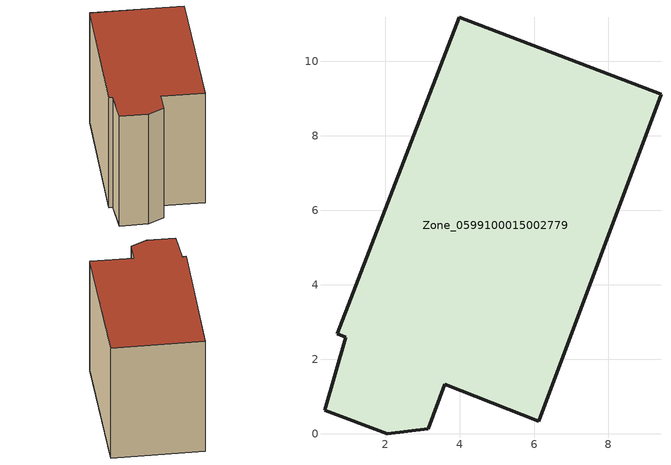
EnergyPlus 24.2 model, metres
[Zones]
Zone_0599100015002779
 floor ground (C_G): 4,11.19 9.41,9.12 6.12,0.34 3.6,1.33 3.15,0.13 2.06,0 0.37,0.63 0.94,2.59 0.72,2.68 z0.66
 wall outside (C_F): 9.41,9.12 4,11.19 0.72,2.68 0.94,2.59 0.37,0.63 2.06,0 3.15,0.13 3.6,1.33 6.12,0.34 9.41,9.12 z0.66:8.79
 roof outside (C_R): 0.72,2.68 0.94,2.59 0.37,0.63 2.06,0 3.15,0.13 3.6,1.33 6.12,0.34 9.41,9.12 4,11.19 z8.79
[BUILDING]
Pand.0599100015002779: North Axis=0; Terrain=City; Loads Convergence Tolerance Value=0.04; Temperature Convergence Tolerance Value=0.4; Solar Distribution=FullExterior; Maximum Number of Warmup Days=25; Minimum Number of Warmup Days=1
[Site:Location]
Rotterdam.The.Hague.AP_ZH_NLD Design_Conditions: Latitude=51.96; Longitude=4.45; Time Zone=1; Elevation=-4.5
[SITE:GROUNDTEMPERATURE:BUILDINGSURFACE]
18, 18, 18, 18, 18, 18, 18, 18, 18, 18, 18, 18
[MATERIAL] Thermal Absorptance=0.9; Solar Absorptance=0.7; Visible Absorptance=0.7
Name | Roughness | Thickness | Conductivity | Density | Specific Heat
G.TC.1965-1974 | MediumSmooth | 0.15 | 0.882353 | 540 | 1210
F.TC.1965-1974 | Rough | 0.3 | 0.697674 | 1920 | 840
R.TC.1965-1974 | MediumRough | 0.2 | 0.232558 | 1500 | 1000
[CONSTRUCTION]
C_G: G.TC.1965-1974
C_F: F.TC.1965-1974
C_R: R.TC.1965-1974
[ZONE]
Zone_0599100015002779: Type=1; Multiplier=1; Ceiling Height=Autocalculate; Volume=Autocalculate; Floor Area=autocalculate; Part of Total Floor Area=Yes
[ZONEINFILTRATION:DESIGNFLOWRATE]
Infil_Zone_0599100015002779: Zone or ZoneList or Space or SpaceList=Zone_0599100015002779; Schedule=AlwaysOn; Design Flow Rate Calculation Method=Flow/Area; Flow Rate per Floor Area=0.003; Constant Term Coefficient=1; Temperature Term Coefficient=0; Velocity Term Coefficient=0; Velocity Squared Term Coefficient=0
[HVACTEMPLATE:ZONE:IDEALLOADSAIRSYSTEM]
Zone_0599100015002779: Maximum Heating Supply Air Temperature=50; Minimum Cooling Supply Air Temperature=13; Maximum Heating Supply Air Humidity Ratio=0.0156; Minimum Cooling Supply Air Humidity Ratio=0.0077; Heating Limit=NoLimit; Cooling Limit=NoLimit; Dehumidification Control Type=ConstantSensibleHeatRatio; Cooling Sensible Heat Ratio=0.7; Dehumidification Setpoint=60; Humidification Control Type=None; Humidification Setpoint=30; Outdoor Air Method=None; Outdoor Air Flow Rate per Person=0.00944; Outdoor Air Flow Rate per Zone Floor Area=0; Outdoor Air Flow Rate per Zone=0; Demand Controlled Ventilation Type=None; Outdoor Air Economizer Type=NoEconomizer; Heat Recovery Type=None; Sensible Heat Recovery Effectiveness=0.7; Latent Heat Recovery Effectiveness=0.65
[ZONECONTROL:THERMOSTAT]
ThermostatControl_Zone_0599100015002779: Zone or ZoneList=Zone_0599100015002779; Control Type Schedule=DualSetpointControlType; Control 1=Thermostat_Zone_0599100015002779; Temperature Difference Between Cutout And Setpoint=0
[THERMOSTATSETPOINT:DUALSETPOINT]
Thermostat_Zone_0599100015002779: Heating Setpoint Temperature Schedule=HeatingSetpoint_Zone_0599100015002779; Cooling Setpoint Temperature Schedule=CoolingSetpoint_Zone_0599100015002779
[SCHEDULE:COMPACT]
HeatingSetpoint_Zone_0599100015002779: Through: 12/31, For: AllDays, Until: 24:00, 21
CoolingSetpoint_Zone_0599100015002779: Through: 12/31, For: AllDays, Until: 24:00, 24
DualSetpointControlType: Through: 12/31, For: AllDays, Until: 24:00, 4
AlwaysOn: Through: 12/31, For: AllDays, Until: 24:00, 1
